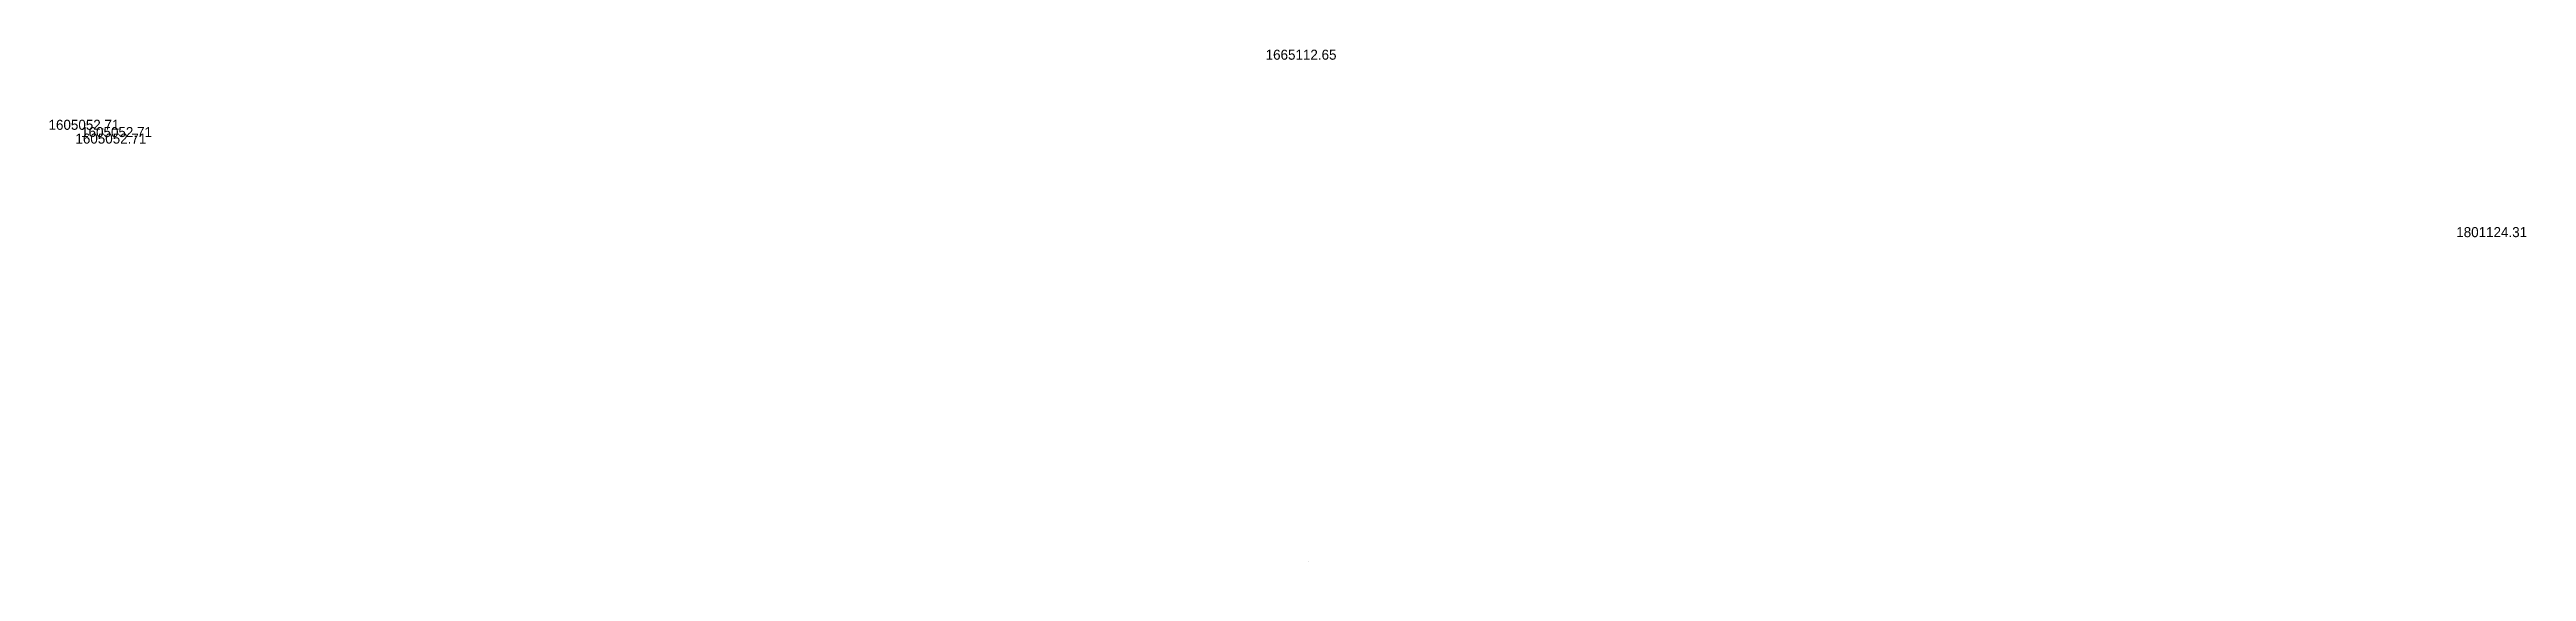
# Model space of a CAD drawing. Header units: inches. Extents: x -74742 to 562475, y -20348 to -3846.
# Drawn here: x -74742 to -52516, y -8528 to -3846 of the extents above.
import ezdxf

# ---------------------------------------------------------------- set-up
doc = ezdxf.new("R2010")
doc.units = ezdxf.units.IN
doc.header["$MEASUREMENT"] = 0
doc.layers.add('尺寸标注', color=7, linetype='Continuous')
doc.styles.add('钢筋符号', font='hz-g.shx', dxfattribs={"width": 0.7, "height": 75, "bigfont": '@extfont2.shx'})

msp = doc.modelspace()

# ---------------------------------------------------------------- texts
at = {"layer": '尺寸标注', "color": 0, "style": '钢筋符号'}
for s, height, p in [('1665112.65', 90, (-63829.73, -3937.33)), ('1605052.71', 90, (-74750.92, -4566.04)), ('1605052.71', 90, (-74509.5, -4689.78)), ('1605052.71', 90, (-74458.34, -4631.34)), ('1801124.31', 90, (-53146.43, -5528.96)), ('1028.880', 2.5, (-63445.68, -8439.86)), ('1329.171', 2.5, (-73362.79, -8528.09))]:
    msp.add_text(s, height=height, dxfattribs=at).set_placement(p)

doc.saveas('drawing.dxf')
